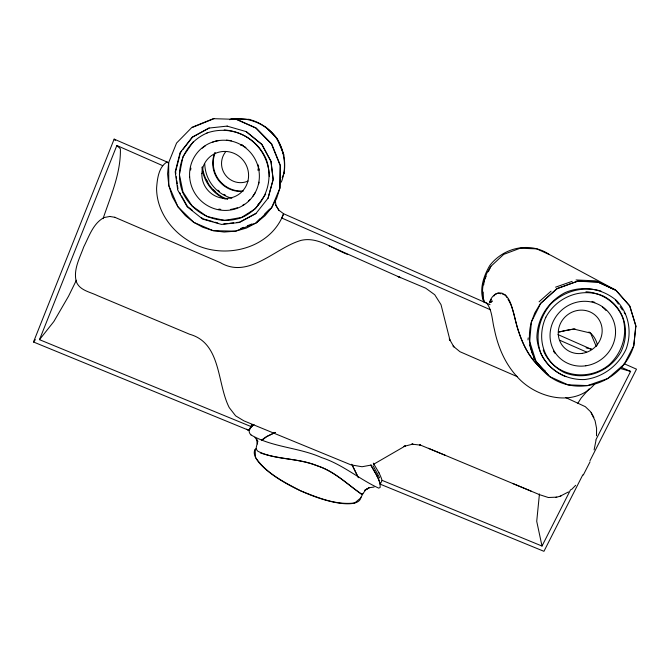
<?xml version="1.0" encoding="UTF-8"?>
<svg xmlns="http://www.w3.org/2000/svg" width="670" height="670" viewBox="0 0 670 670"><rect width="100%" height="100%" fill="white"/><g stroke="black" fill="none" stroke-linecap="round" stroke-linejoin="round"><path stroke-width="1" d="M483.221 292.087L482.861 297.229L483.924 301.785M483.723 284.884L484.008 280.772L486.696 273.46L490.917 266.308L503.714 254.382L520.146 248.243L536.712 248.855L550.891 255.312L615.588 290.051L629.473 305.445L635.805 325.436L633.761 345.795L624.164 364.237L607.715 378.542L587.464 385.593L568.034 384.84L549.802 376.649L535.975 361.289L529.669 341.516L531.402 321.952L534.853 312.831L540.238 303.895L556.443 288.979L577.146 281.274L597.916 282.02L615.588 290.051M596.501 435.827L596.585 428.373L595.077 420.701L590.639 411.799L585.337 406.682L565.815 397.628M528.019 339.925L528.194 337.881M168.664 162.592L168.806 185.523L177.944 206.796L193.747 222.348L213.035 230.639L235.522 231.175L256.401 222.8L271.702 207.549L279.993 187.902L280.336 165.289L271.702 143.908L256.133 128.004L236.745 119.369L213.294 118.682L191.972 127.317L176.57 143.053L168.664 162.592L167.584 173.932L168.806 185.523L172.366 196.72L177.944 206.796L185.356 215.572L193.747 222.348L202.75 227.264L213.035 230.639L224.157 232.038L235.522 231.175L246.51 228.018L256.401 222.8L265.027 215.707L271.702 207.549L276.543 198.663L279.842 188.412L280.194 165.624L271.492 144.092L255.798 128.062L236.276 119.361M539.442 493.949L536.72 521.31L542.005 546.05L382.076 480.348L380.25 484.184L543.94 551.318L582.808 474.821M596.007 440.299L594.114 449.913M249.257 430.199L246.485 429.277L249.19 430.458L251.744 424.546M267.983 198.412L273.117 179.577L270.948 161.445L261.803 144.46L246.2 131.697M281.283 182.173C287.036 168.044 284.591 152.14 277.347 139.017C266.861 124.377 249.449 116.714 231.577 118.992L229.709 119.746M489.552 302.865C490.633 297.195 495.792 291.777 501.947 293.15C510.138 296.542 511.57 306.517 513.848 314.088C518.915 335.251 526.335 358.14 545.154 370.971M103.071 218.646C110.667 196.025 120.96 173.111 120.382 148.807L116.856 145.499L39.496 339.673L250.915 426.505M253.654 424.738L250.019 428.365L249.19 430.458L33.5 342.002L114.143 139.126L167.601 162.224L168.513 163.329M282.221 177.625L284.155 172.961M590.027 461.881L583.294 475.055M486.169 276.249C482.291 283.653 481.336 293.075 484.167 300.972M488.321 271.727L490.917 266.308M76.38 280.228L68.558 296.182L53.851 321.525L39.496 339.673M542.005 546.05L570.597 489.695M595.906 439.796L630.604 371.415L621.048 367.21M589.918 460.834L636.5 369.17L624.055 363.684M577.825 403.29L581.116 398.081L589.081 388.893M193.127 141.939L182.902 156.78L179.409 174.694L182.985 191.938L192.181 206.042L206.98 216.519L224.651 220.447L241.594 217.398L255.446 208.672L265.714 194.149M257.573 205.472L258.771 203.772M489.778 301.894L491.562 299.364M493.949 295.998L495.147 294.306L498.153 293.066L500.884 293.795M594.784 383.918C574.558 408.248 535.347 397.838 516.871 376.414C504.87 363.358 497.86 346.541 494.376 329.313C492.132 320.62 492.308 310.788 486.881 303.276L483.983 301.718M181.704 151.035L180.431 152.668L175.582 171.721L175.858 173.731M182.985 149.393L192.558 137.107L209.199 128.045M33.5 342.002L35.401 339.631M575.672 485.298L571.468 489.603M491.01 302.371L492.291 300.93L490.147 302.614M256.719 222.038L260.337 218.428M264.675 214.107L269.742 209.057M539.074 301.793L551.067 291.157M261.602 440.584L267.012 436.371L275.211 432.401M254.047 424.596L251.794 426.254A50.811 14.631 -4.9 0 0 251.016 434.922M261.736 439.93L266.291 436.79L275.404 432.418M103.482 217.867C92.921 223.889 89.01 236.577 83.775 246.82C79.914 257.682 73.273 269.265 76.162 281.124M207.164 132.978C184.083 142.71 173.815 168.999 182.634 192.156C192.583 214.341 218.361 225.924 241.418 217.691C263.938 208.186 274.533 181.888 266.191 159.159C256.25 136.27 230.522 124.695 206.879 133.02M568.445 491.939L560.045 496.261M369.388 487.584L365.803 489.728L362.83 493.782L361.767 494.242C347.445 484.477 334.849 471.353 317.756 466.01C298.728 457.61 276.409 460.491 257.916 451.279A47.763 13.928 -13.6 0 1 256.56 446.161L257.623 441.379L257.447 443.992L256.417 438.925L257.833 441.363L254.943 437.326M369.497 487.509L364.781 490.314L369.153 487.735L374.12 487.023M373.458 464.36L405.467 445.843L403.926 446.379L412.963 444.093L411.715 444.118L420.559 445.14L419.512 444.713L445.491 455.407M255.957 213.353L239.567 222.172L236.611 222.499M192.792 127.267L213.948 118.691M240.706 228.462L243.528 227.331M247.297 225.815L252.012 223.922M555.564 287.17L572.163 281.341M428.423 448.28L539.568 494.678L548.345 497.517L556.745 497.14M555.748 497.408L560.991 496.009M559.4 331.935L564.684 330.678M558.378 332.094L573.528 329.003L590.563 333.074L596.283 346.507M104.135 217.541L109.771 216.469M565.564 330.469L575.036 328.911M371.389 465.03L362.034 466.747L350.971 464.854L243.888 420.844L235.614 415.827L229.249 407.611C216.812 383.475 221.569 343.132 189.618 334.255L97.41 295.579C90.082 291.936 79.722 290.462 76.363 281.819M223.788 223.914L227.733 223.478M229.701 223.261L233.646 222.825M227.306 126.094L208.931 128.07L192.231 137.166L180.071 152.768L175.205 171.872L177.726 190.012L187.139 206.745L202.734 219.124L221.577 224.442L239.391 222.474L255.823 213.638L268.075 198.178L273.201 179.392L271.032 161.319L261.911 144.385L246.367 131.663L227.088 126.111M230.656 119.168L249.165 119.352M576.074 279.968L595.756 280.847L614.038 289.365M600.948 291.048C583.093 285.864 564.224 291.006 550.941 303.87C538.99 317.722 534.409 336.985 541.218 354.288C549.299 370.711 566.477 380.183 584.608 379.547C602.908 377.436 618.377 365.627 626.149 349.053C632.153 332.245 628.979 313.485 616.459 300.478C602.171 288.343 582.347 285.16 565.086 292.631C548.286 301.374 537.265 318.418 536.879 337.437C538.01 355.117 549.433 370.209 565.857 376.632M586.099 347.847L591.702 349.145M114.813 217.289L220.313 262.632C248.788 279.407 274.558 248.269 300.537 240.547L301.065 240.371C317.923 236.468 332.513 248.763 347.428 254.34M109.52 216.427L115.056 217.331M585.948 291.743C602.447 292.857 617.271 302.982 623.041 318.677C627.656 335.31 621.894 352.763 609.482 364.463C588.469 382.386 553.571 376.883 543.219 350.008M224.182 129.93C249.399 131.747 268.511 151.286 269.365 176.612M502.701 294.289L505.431 295.018L506.939 297.522M212.909 221.619L203.027 218.83L201.385 217.532M214.886 222.172L217.859 223.009M620.026 368.399L630.604 371.415M260.362 452.912C278.025 459.126 297.363 458.515 315.017 465.022C333.007 470.39 346.583 483.64 361.49 494.184L362.88 493.698L360.753 497.927L354.69 502.969C335.737 505.306 317.697 497.576 300.462 490.75C283.971 482.04 266.183 473.338 255.488 457.384L255.153 449.478M512.986 483.589L531.201 491.177M517.265 376.657L459.93 351.7L453.062 346.055L453.925 346.934L449.277 338.861L450.014 340.41L441.019 304.666L434.73 294.741L425.693 288.184L398.156 276.584L400.668 277.698L329.062 245.773M248.863 119.344C273.368 125.533 287.991 148.439 284.063 173.279M490.063 304.674L283.603 213.755L278.821 210.179L275.697 205.028L279.105 210.606L278.821 210.179M557.984 334.59L591.501 349.346M490.298 309.716L281.76 218.018L283.603 213.755C269.834 250.664 219.459 261.334 188.019 240.413C170.038 229.4 156.596 209.735 156.587 188.22C157.257 179.175 158.497 167.182 166.939 162.048L168.061 162.584M559.944 340.343L586.677 352.093M116.856 145.499L162.735 165.674M549.442 254.533C530.012 241.485 503.823 247.305 489.812 265.462C483.564 276.166 478.874 289.733 483.757 301.802M250.982 434.931C272.506 447.468 299.046 447.401 321.709 457.644C342.487 464.335 359.212 479.192 378.684 488.12L380.158 487.484C380.686 479.184 374.396 472.065 370.786 465.014M544.886 371.188C532.022 362.244 524.124 347.923 519.208 333.359C514.887 322.161 514.501 309.398 507.944 299.18M588.93 331.943C593.411 334.899 596.208 339.849 597.447 344.983M192.382 210.38L187.474 206.486L181.553 195.942M265.002 126.379L276.894 138.347L284.005 155.105M536.343 361.859L548.027 374.823M114.143 139.126L115.29 140.558M615.537 299.959L618.41 304.138M620.135 306.642L622.438 309.984M624.164 312.496L625.311 314.163M373.299 463.129L379.078 472.953M371.096 465.508L377.269 476.454M179.577 192.432L180.565 194.191M593.913 417.444L591.225 412.645M373.031 465.633L379.681 477.928M351.733 464.243L357.822 476.747M352.571 465.759L358.416 477.718M529.585 344.841L532.717 354.656M533.655 357.604L534.283 359.572M176.277 176.738L176.562 178.748M176.838 180.758L177.257 183.773M177.533 185.783L177.952 188.789M275.328 200.439L275.94 205.472M244.357 204.241A35.125 34.346 52.4 0 1 242.716 205.255M237.373 207.733A35.125 34.346 52.4 0 1 230.765 209.392M220.832 209.392A35.125 34.346 52.4 0 1 218.906 209.065M190.64 170.071A35.125 34.346 52.4 0 1 190.925 168.128M202.29 148.154A35.125 34.346 52.4 0 1 205.573 145.675M212.65 142.115A35.125 34.346 52.4 0 1 219.341 140.432M226.401 140.147A35.125 34.346 52.4 0 1 231.359 140.809M241.811 144.812A35.125 34.346 52.4 0 1 243.537 145.876M244.357 146.437A35.125 34.346 52.4 0 1 245.915 147.584M257.808 164.376A35.125 34.346 52.4 0 1 258.402 166.294M258.871 168.212A35.125 34.346 52.4 0 1 259.231 170.163M259.064 182.139A35.125 34.346 52.4 0 1 258.645 184.066M255.329 192.458A35.125 34.346 52.4 0 1 252.607 196.603M249.893 199.71A35.125 34.346 52.4 0 1 248.394 201.142M227.624 199.434A38.885 38.064 57.2 0 1 202.491 166.905M225.262 199.107A39.12 38.291 57.1 0 1 201.913 167.182M215.522 191.729A38.793 37.981 57.3 0 1 213.286 189.535M207.775 182.156A38.793 37.981 57.3 0 1 206.327 179.392M225.597 195.288A35.812 35.058 57.2 0 1 223.78 194.333M219.442 191.444A35.812 35.058 57.2 0 1 217.834 190.129M231.812 198.228A36.021 35.267 57.1 0 1 204.744 163.79M243.126 190.975A27.755 27.177 57.2 0 1 215.229 152.66M242.791 191.394A27.922 27.336 57.1 0 1 214.727 152.852M248.084 181.042A18.919 18.517 57.1 0 1 225.782 151.638M240.488 145.089A18.919 18.517 57.1 0 1 242.389 145.256M258.662 166.512A18.919 18.517 57.1 0 1 257.841 170.18M555.179 353.467A33.274 31.44 -39.9 0 1 553.412 351.105M591.987 301.391A33.274 31.44 -39.9 0 1 594.818 302.413M602.372 306.969A33.274 31.44 -39.9 0 1 605.931 310.436M360.879 497.173A58.181 17.638 24.8 0 1 299.959 490.515A58.181 17.638 24.8 0 1 255.881 448.607M377.093 476.269A50.811 7.831 52.9 0 1 380.141 484.058M378.885 472.76A46.439 7.378 51.4 0 1 381.959 480.222M635.889 326.357L633.761 345.795A54.538 51.515 -39.9 0 1 567.792 384.789A54.538 51.515 -39.9 0 1 531.402 321.952L540.824 303.116L557.432 288.393L578.093 281.132L597.916 282.02L616.333 290.596L630.001 306.383L635.889 326.357M545.841 317.228C536.343 338.233 543.244 361.959 564.232 372.537C585.672 381.213 609.926 371.632 621.065 351.683C630.88 330.762 624.247 306.894 603.343 296.031C581.627 287.003 556.904 296.818 545.841 317.228M189.652 176.964A35.393 34.597 52.3 0 0 243.947 204.878A35.393 34.597 52.3 0 0 239.818 144.15A35.393 34.597 52.3 0 0 189.652 176.964M201.863 173.656A23.71 23.182 52.5 0 0 236.25 195.891A23.71 23.182 52.5 0 0 237.557 155.231A23.71 23.182 52.5 0 0 201.863 173.656M585.823 365.795A33.517 31.657 -39.9 0 0 609.524 313.518A33.517 31.657 -39.9 0 0 553.026 321.843A33.517 31.657 -39.9 0 0 585.823 365.795M582.297 353.366A22.453 21.222 -39.9 0 0 598.092 318.292A22.453 21.222 -39.9 0 0 560.229 323.953A22.453 21.222 -39.9 0 0 582.297 353.366"/></g></svg>
